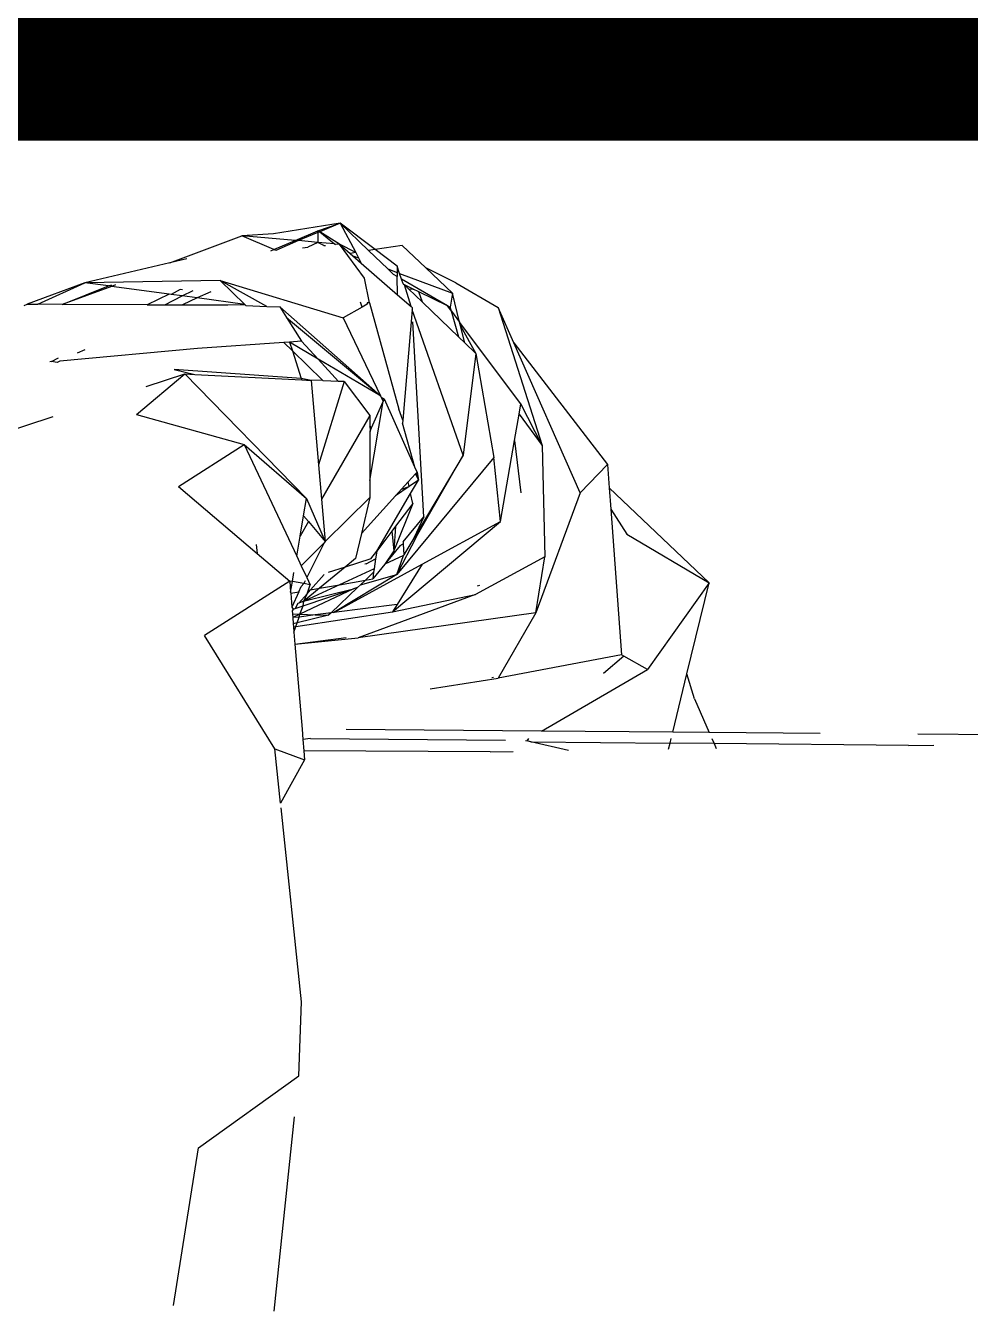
# Model space of a CAD drawing. Header units: millimetres. Extents: x 0 to 460473, y -68369 to 85219.
# Drawn here: x 229360.89 to 229391.14, y -29899.53 to -29858.47 of the extents above; entities that cross this region are included whole.
import ezdxf

# ---------------------------------------------------------------- set-up
doc = ezdxf.new("R2010")
doc.units = ezdxf.units.MM
doc.header["$LTSCALE"] = 50
doc.linetypes.add('HIDDEN2', pattern=[0.1875, 0.125, -0.0625])
doc.layers.add('fur', color=6, linetype='Continuous')
doc.layers.add('hid', color=8, linetype='HIDDEN2')

msp = doc.modelspace()

# ---------------------------------------------------------------- linework, layer by layer
at = {"layer": 'fur', "color": 40, "lineweight": 50, "true_color": 0xf8d731, "const_width": 20}
msp.add_lwpolyline([(227948.79534532, -29852.15140199), (229958.57693828, -29852.15140199), (229958.57693828, -31062.19639215), (227948.79534532, -31062.19639215)], close=True, dxfattribs=at)
at = {"layer": 'hid'}
for p, q in [((229370.95906714, -29864.79409791), (229368.82705799, -29865.13963625)), ((229370.24717538, -29865.035956), (229370.95906714, -29864.79409791)), ((229370.95906714, -29864.79409791), (229370.30595838, -29865.0699339)), ((229372.08038933, -29865.64038548), (229370.95906714, -29864.79409791)), ((229370.95906714, -29864.79409791), (229371.45879526, -29865.73629972)), ((229370.95906714, -29864.79409791), (229371.87350522, -29865.67131856)), ((229365.50785131, -29866.06781176), (229367.81921124, -29865.19981955)), ((229368.82705799, -29865.13963625), (229367.81921124, -29865.19981955)), ((229368.83614959, -29865.63811055), (229367.81921124, -29865.19981955)), ((229369.52238241, -29865.34526104), (229367.81921124, -29865.19981955)), ((229368.83614959, -29865.63811055), (229369.52238241, -29865.34526104)), ((229369.63190901, -29865.35461401), (229368.89777492, -29865.6646705)), ((229369.52238241, -29865.34526104), (229370.24717538, -29865.035956)), ((229369.63190901, -29865.35461401), (229369.52238241, -29865.34526104)), ((229370.24671313, -29865.09495572), (229369.63190901, -29865.35461401)), ((229370.24417584, -29865.41880424), (229369.63190901, -29865.35461401)), ((229370.24671313, -29865.09495572), (229370.24417584, -29865.41880424)), ((229370.24717538, -29865.035956), (229370.24671313, -29865.09495572)), ((229370.30595838, -29865.0699339), (229370.24671313, -29865.09495572)), ((229370.30595838, -29865.0699339), (229370.24717538, -29865.035956)), ((229370.93907018, -29865.46623842), (229370.30595838, -29865.0699339)), ((229370.30595838, -29865.0699339), (229370.78428485, -29865.4530206)), ((229368.73737429, -29865.68026287), (229368.83614959, -29865.63811055)), ((229368.89777492, -29865.6646705), (229368.83614959, -29865.63811055)), ((229369.75154185, -29865.58167675), (229369.92657138, -29865.56466232)), ((229370.24417584, -29865.41880424), (229369.92657138, -29865.56466232)), ((229370.44086676, -29865.51466823), (229370.24417584, -29865.41880424)), ((229370.78428485, -29865.4530206), (229370.24417584, -29865.41880424)), ((229370.44086676, -29865.51466823), (229370.48765509, -29865.51011999)), ((229370.78428485, -29865.4530206), (229370.81663474, -29865.47814024)), ((229370.93907018, -29865.46623842), (229370.81663474, -29865.47814024)), ((229371.7379487, -29866.55553727), (229370.93907018, -29865.46623842)), ((229371.45879526, -29865.73629972), (229370.93907018, -29865.46623842)), ((229370.93907018, -29865.46623842), (229371.27730947, -29865.76046106)), ((229371.45879526, -29865.73629972), (229371.27730947, -29865.76046106)), ((229371.27730947, -29865.76046106), (229371.36989887, -29865.84100138)), ((229371.45879526, -29865.73629972), (229371.55019047, -29865.90861889)), ((229372.08038933, -29865.64038548), (229371.87350522, -29865.67131856)), ((229371.87350522, -29865.67131856), (229372.48720654, -29866.26004237)), ((229372.950431, -29865.51029784), (229372.08038933, -29865.64038548)), ((229372.78245654, -29866.17025171), (229372.08038933, -29865.64038548)), ((229372.950431, -29865.51029784), (229373.7045274, -29866.22743212)), ((229365.50785131, -29866.06781176), (229362.78331032, -29866.70271448)), ((229366.04981362, -29865.9415177), (229365.50785131, -29866.06781176)), ((229371.36989887, -29865.84100138), (229371.55019047, -29865.90861889)), ((229371.36989887, -29865.84100138), (229371.6380352, -29866.07424388)), ((229371.55019047, -29865.90861889), (229371.6380352, -29866.07424388)), ((229371.6380352, -29866.07424388), (229372.80298208, -29867.0875908)), ((229372.78245654, -29866.17025171), (229372.78698123, -29866.37247146)), ((229372.86318865, -29866.4010527), (229372.78245654, -29866.17025171)), ((229371.90092392, -29867.34916929), (229371.7379487, -29866.55553727)), ((229372.48720654, -29866.26004237), (229372.78698123, -29866.37247146)), ((229372.48720654, -29866.26004237), (229372.67264192, -29866.43793057)), ((229372.78996323, -29866.50574494), (229372.67264192, -29866.43793057)), ((229372.78698123, -29866.37247146), (229372.78996323, -29866.50574494)), ((229372.80298208, -29867.0875908), (229372.78996323, -29866.50574494)), ((229372.86318865, -29866.4010527), (229374.55385386, -29867.03512875)), ((229372.92764692, -29866.58532923), (229372.86318865, -29866.4010527)), ((229374.39993398, -29867.44425392), (229372.92764692, -29866.58532923)), ((229372.97883152, -29866.73165832), (229372.92764692, -29866.58532923)), ((229374.66650339, -29866.70777663), (229373.7045274, -29866.22743212)), ((229373.7045274, -29866.22743212), (229374.55385386, -29867.03512875)), ((229362.78331032, -29866.70271448), (229360.93625784, -29867.39116636)), ((229361.28591573, -29867.39231807), (229362.78331032, -29866.70271448)), ((229362.06150821, -29867.39487275), (229363.54365712, -29866.80543174)), ((229363.64243612, -29866.81877605), (229362.06150821, -29867.39487275)), ((229367.11698469, -29866.62846967), (229362.78331032, -29866.70271448)), ((229363.54365712, -29866.80543174), (229362.78331032, -29866.70271448)), ((229363.54365712, -29866.80543174), (229363.65298399, -29866.76437587)), ((229363.64243612, -29866.81877605), (229363.54365712, -29866.80543174)), ((229363.76912413, -29866.77261041), (229363.64243612, -29866.81877605)), ((229365.48592395, -29867.06781768), (229363.64243612, -29866.81877605)), ((229365.8345278, -29866.91905116), (229365.5537786, -29867.07698434)), ((229365.91432729, -29866.92470908), (229365.8345278, -29866.91905116)), ((229365.90603509, -29867.1245716), (229366.25686279, -29866.94899545)), ((229366.82455552, -29866.98924586), (229366.38808421, -29867.18969288)), ((229367.11698469, -29866.62846967), (229371.06038506, -29867.82088632)), ((229368.61735921, -29867.45894257), (229367.11698469, -29866.62846967)), ((229367.90498247, -29867.39461467), (229367.11698469, -29866.62846967)), ((229372.97883152, -29866.73165832), (229373.02115495, -29866.7722592)), ((229373.2346896, -29867.46311822), (229373.02115495, -29866.7722592)), ((229373.30148675, -29866.9088884), (229373.02115495, -29866.7722592)), ((229373.02115495, -29866.7722592), (229373.14738852, -29866.89335509)), ((229373.14738852, -29866.89335509), (229373.30148675, -29866.9088884)), ((229373.14738852, -29866.89335509), (229373.59547257, -29867.32320221)), ((229373.47880723, -29866.99531156), (229373.30148675, -29866.9088884)), ((229373.59547257, -29867.32320221), (229373.47880723, -29866.99531156)), ((229374.39993398, -29867.44425392), (229373.47880723, -29866.99531156)), ((229374.66650339, -29866.70777663), (229376.01663143, -29867.48865954)), ((229360.84804542, -29867.43197633), (229360.93625784, -29867.39116636)), ((229360.93625784, -29867.39116636), (229361.28591573, -29867.39231807)), ((229362.06150821, -29867.39487275), (229361.28591573, -29867.39231807)), ((229364.77989992, -29867.40382668), (229362.06150821, -29867.39487275)), ((229365.48592395, -29867.06781768), (229364.77989992, -29867.40382668)), ((229364.77989992, -29867.40382668), (229365.34432638, -29867.40568581)), ((229365.34432638, -29867.40568581), (229365.90603509, -29867.1245716)), ((229365.34432638, -29867.40568581), (229365.9136783, -29867.40756116)), ((229365.5537786, -29867.07698434), (229365.48592395, -29867.06781768)), ((229365.90603509, -29867.1245716), (229365.5537786, -29867.07698434)), ((229366.38808421, -29867.18969288), (229365.90603509, -29867.1245716)), ((229366.38808421, -29867.18969288), (229365.9136783, -29867.40756116)), ((229365.9136783, -29867.40756116), (229367.36827981, -29867.41235238)), ((229367.90498247, -29867.39461467), (229366.38808421, -29867.18969288)), ((229367.36827981, -29867.41235238), (229367.90498247, -29867.39461467)), ((229367.94536514, -29867.43387744), (229367.90498247, -29867.39461467)), ((229371.66467115, -29867.48175621), (229371.60950027, -29867.32850684)), ((229371.82837601, -29867.38988375), (229371.66467115, -29867.48175621)), ((229371.82336736, -29867.3436704), (229371.82837601, -29867.38988375)), ((229371.90092392, -29867.34916929), (229371.82336736, -29867.3436704)), ((229371.90092392, -29867.34916929), (229372.8392895, -29870.74451944)), ((229372.80298208, -29867.0875908), (229373.2346896, -29867.46311822)), ((229373.59547257, -29867.32320221), (229374.76509266, -29868.44521902)), ((229374.55385386, -29867.03512875), (229374.48719733, -29867.48678467)), ((229374.7877139, -29867.9616377), (229374.55385386, -29867.03512875)), ((229367.94536514, -29867.43387744), (229368.61735921, -29867.45894257)), ((229368.61735921, -29867.45894257), (229369.02702758, -29867.47422305)), ((229369.02702758, -29867.47422305), (229369.24520674, -29867.81553282)), ((229369.02702758, -29867.47422305), (229372.2573246, -29870.32234225)), ((229369.24520674, -29867.81553282), (229372.2573246, -29870.32234225)), ((229369.24520674, -29867.81553282), (229369.72658788, -29868.56858405)), ((229371.66467115, -29867.48175621), (229371.06038506, -29867.82088632)), ((229371.06038506, -29867.82088632), (229372.2573246, -29870.32234225)), ((229373.27209253, -29867.57004758), (229372.96876155, -29871.10415679)), ((229373.26771609, -29867.49184682), (229373.2346896, -29867.46311822)), ((229373.26771609, -29867.49184682), (229373.27209253, -29867.57004758)), ((229374.90046782, -29872.22532842), (229373.27209253, -29867.57004758)), ((229373.64299236, -29874.19750305), (229373.27209253, -29867.57004758)), ((229374.52214239, -29867.60730685), (229374.39993398, -29867.44425392)), ((229374.48719733, -29867.48678467), (229374.39993398, -29867.44425392)), ((229374.52214239, -29867.60730685), (229374.48719733, -29867.48678467)), ((229374.76509266, -29868.44521902), (229374.52214239, -29867.60730685)), ((229374.52214239, -29867.60730685), (229374.7877139, -29867.9616377)), ((229376.01663143, -29867.48865954), (229377.42608378, -29871.90922552)), ((229376.51838485, -29868.62113008), (229376.01663143, -29867.48865954)), ((229374.81892042, -29868.08527202), (229374.7877139, -29867.9616377)), ((229376.74718701, -29870.57600622), (229374.7877139, -29867.9616377)), ((229374.95600042, -29868.62835688), (229374.81892042, -29868.08527202)), ((229374.81892042, -29868.08527202), (229375.30607281, -29868.96418139)), ((229369.16062903, -29868.61543958), (229366.39009521, -29868.80481753)), ((229369.34490224, -29868.60018367), (229369.16062903, -29868.61543958)), ((229369.4352713, -29868.88246546), (229369.16062903, -29868.61543958)), ((229369.72658788, -29868.56858405), (229369.34490224, -29868.60018367)), ((229370.25933331, -29869.14970178), (229369.34490224, -29868.60018367)), ((229369.34490224, -29868.60018367), (229369.4352713, -29868.88246546)), ((229369.72658788, -29868.56858405), (229370.25933331, -29869.14970178)), ((229374.76509266, -29868.44521902), (229374.95600042, -29868.62835688)), ((229374.95600042, -29868.62835688), (229375.30607281, -29868.96418139)), ((229376.51838485, -29868.62113008), (229379.52143183, -29872.51612059)), ((229378.64756471, -29873.42674443), (229376.51838485, -29868.62113008)), ((229366.39009521, -29868.80481753), (229361.99104981, -29869.20900649)), ((229362.7864073, -29868.84374298), (229362.54233223, -29868.9558331)), ((229370.39539924, -29869.81596708), (229369.4352713, -29868.88246546)), ((229369.4352713, -29868.88246546), (229369.71873077, -29869.76789511)), ((229375.30607281, -29868.96418139), (229374.90046782, -29872.22532842)), ((229375.30607281, -29868.96418139), (229375.8826518, -29872.29957323)), ((229361.72379997, -29869.21762392), (229361.66681342, -29869.2358499)), ((229361.72379997, -29869.21762392), (229361.94670397, -29869.1060688)), ((229361.90143553, -29869.25016135), (229361.72379997, -29869.21762392)), ((229361.99104981, -29869.20900649), (229361.90143553, -29869.25016135)), ((229365.64720818, -29869.47864543), (229366.30824009, -29869.63378382)), ((229369.71873077, -29869.76789511), (229365.64720818, -29869.47864543)), ((229370.25933331, -29869.14970178), (229370.90974039, -29869.85916462)), ((229372.2573246, -29870.32234225), (229370.25933331, -29869.14970178)), ((229355.83403367, -29872.91977987), (229365.98982275, -29869.61701076)), ((229364.43772542, -29870.91798231), (229365.98982275, -29869.61701076)), ((229365.98982275, -29869.61701076), (229369.88656355, -29873.60654436)), ((229365.98982275, -29869.61701076), (229366.30824009, -29869.63378382)), ((229366.30824009, -29869.63378382), (229369.7335602, -29869.81421715)), ((229369.71873077, -29869.76789511), (229369.7335602, -29869.81421715)), ((229370.02954181, -29869.82980838), (229369.71873077, -29869.76789511)), ((229369.7335602, -29869.81421715), (229370.02954181, -29869.82980838)), ((229370.39539924, -29869.81596708), (229370.02954181, -29869.82980838)), ((229370.02954181, -29869.82980838), (229370.26460782, -29872.52845376)), ((229371.08638111, -29869.86505592), (229370.26460782, -29872.52845376)), ((229370.42313687, -29869.8429355), (229370.39539924, -29869.81596708)), ((229370.90974039, -29869.85916462), (229370.42313687, -29869.8429355)), ((229371.08638111, -29869.86505592), (229370.90974039, -29869.85916462)), ((229371.08638111, -29869.86505592), (229371.90792286, -29870.94798021)), ((229371.90792286, -29873.0285684), (229372.34340929, -29870.50224863)), ((229371.96877387, -29871.34570882), (229372.34340929, -29870.50224863)), ((229372.2573246, -29870.32234225), (229372.2761516, -29870.36168837)), ((229372.2761516, -29870.36168837), (229372.34340929, -29870.50224863)), ((229372.2761516, -29870.36168837), (229372.37851797, -29870.4232044)), ((229372.34340929, -29870.50224863), (229372.37851797, -29870.4232044)), ((229373.3519168, -29872.59939267), (229372.37851797, -29870.4232044)), ((229376.69035955, -29870.90291396), (229376.74718701, -29870.57600622)), ((229377.42608378, -29871.90922552), (229376.74718701, -29870.57600622)), ((229364.43772542, -29870.91798231), (229367.88520121, -29871.88316484)), ((229371.90792286, -29870.94798021), (229370.36090982, -29873.63403664)), ((229371.90792286, -29870.94798021), (229371.90792286, -29871.28654533)), ((229372.96876155, -29871.10415679), (229372.8392895, -29870.74451944)), ((229372.96876155, -29871.10415679), (229372.96280818, -29871.19145523)), ((229376.54322992, -29871.74929723), (229376.69035955, -29870.90291396)), ((229376.69035955, -29870.90291396), (229377.42608378, -29871.90922552)), ((229371.96877387, -29871.34570882), (229371.90792286, -29871.28654533)), ((229371.90792286, -29871.28654533), (229371.92377235, -29871.44702597)), ((229371.92377235, -29871.44702597), (229371.90792286, -29871.48270978)), ((229371.90792286, -29871.48270978), (229371.90792286, -29873.0285684)), ((229371.92377235, -29871.44702597), (229371.96877387, -29871.34570882)), ((229373.3519168, -29872.59939267), (229372.96280818, -29871.19145523)), ((229365.78285422, -29873.22013387), (229367.88520121, -29871.88316484)), ((229367.88520121, -29871.88316484), (229369.88656355, -29873.60654436)), ((229367.88520121, -29871.88316484), (229369.57297512, -29875.45457435)), ((229376.09261988, -29874.34149298), (229376.54322992, -29871.74929723)), ((229376.54322992, -29871.74929723), (229376.75032953, -29873.42491239)), ((229377.42608378, -29871.90922552), (229377.51773651, -29875.46960162)), ((229375.8826518, -29872.29957323), (229372.78079013, -29876.03862434)), ((229374.90046782, -29872.22532842), (229373.32312435, -29874.8750869)), ((229373.41136091, -29874.82727153), (229374.90046782, -29872.22532842)), ((229376.09261988, -29874.34149298), (229375.8826518, -29872.29957323)), ((229370.26460782, -29872.52845376), (229370.36090982, -29873.63403664)), ((229373.42402565, -29872.7606035), (229373.3519168, -29872.59939267)), ((229373.40291534, -29872.78392404), (229373.42402565, -29872.7606035)), ((229373.42402565, -29872.7606035), (229373.46968538, -29873.02552248)), ((229379.52143183, -29872.51612059), (229378.64756471, -29873.42674443)), ((229379.52143183, -29872.51612059), (229379.57675793, -29873.26580465)), ((229371.90792286, -29873.0285684), (229371.90792286, -29873.57767138)), ((229372.92336742, -29873.31368), (229373.13772019, -29873.07688477)), ((229373.13772019, -29873.07688477), (229373.37309537, -29872.81686612)), ((229373.16817777, -29873.21878252), (229373.13772019, -29873.07688477)), ((229373.46968538, -29873.02552248), (229373.16817777, -29873.21878252)), ((229373.21638896, -29873.44339198), (229373.46968538, -29873.02552248)), ((229373.37309537, -29872.81686612), (229373.40291534, -29872.78392404)), ((229373.37309537, -29872.81686612), (229373.46968538, -29873.02552248)), ((229373.46968538, -29873.02552248), (229373.40291534, -29872.78392404)), ((229365.78285422, -29873.22013387), (229368.30921301, -29875.36827046)), ((229371.90792286, -29873.57767138), (229370.47814026, -29874.97988586)), ((229371.64095546, -29874.73035879), (229372.73854458, -29873.51785354)), ((229371.90792286, -29873.57767138), (229371.64095546, -29874.73035879)), ((229372.13211552, -29875.29328924), (229373.21638896, -29873.44339198)), ((229373.16817777, -29873.21878252), (229372.73854458, -29873.51785354)), ((229372.73854458, -29873.51785354), (229372.92336742, -29873.31368)), ((229372.92336742, -29873.31368), (229373.16817777, -29873.21878252)), ((229373.28637992, -29873.76947047), (229373.21638896, -29873.44339198)), ((229378.64756471, -29873.42674443), (229377.2257809, -29877.27172564)), ((229382.77560368, -29876.30579317), (229379.57675793, -29873.26580465)), ((229379.57675793, -29873.26580465), (229379.6272824, -29873.95042537)), ((229369.7925324, -29874.16068594), (229369.88656355, -29873.60654436)), ((229369.88656355, -29873.60654436), (229370.47814026, -29874.97988586)), ((229370.36090982, -29873.63403664), (229370.47814026, -29874.97988586)), ((229373.28637992, -29873.76947047), (229372.68380488, -29875.28267719)), ((229373.28637992, -29873.76947047), (229372.73759185, -29874.49396095)), ((229379.6272824, -29873.95042537), (229380.13600505, -29874.74590221)), ((229379.6272824, -29873.95042537), (229379.97136342, -29878.61281939)), ((229369.68182059, -29874.81312949), (229369.7925324, -29874.16068594)), ((229369.94954182, -29874.34828896), (229369.68182059, -29874.81312949)), ((229369.7925324, -29874.16068594), (229369.94954182, -29874.34828896)), ((229369.94954182, -29874.34828896), (229370.47814026, -29874.97988586)), ((229372.64314439, -29877.23760303), (229376.09261988, -29874.34149298)), ((229372.98000676, -29874.99927997), (229373.64299236, -29874.19750305)), ((229373.64299236, -29874.19750305), (229373.32312435, -29874.8750869)), ((229373.58364194, -29875.71100692), (229376.09261988, -29874.34149298)), ((229369.57297512, -29875.45457435), (229369.68182059, -29874.81312949)), ((229371.64095546, -29874.73035879), (229371.45732471, -29875.52322287)), ((229372.61575546, -29874.65480501), (229372.13211552, -29875.29328924)), ((229372.73759185, -29874.49396095), (229372.61575546, -29874.65480501)), ((229372.61575546, -29874.65480501), (229372.68380488, -29875.28267719)), ((229372.73759185, -29874.49396095), (229372.68380488, -29875.28267719)), ((229380.13600505, -29874.74590221), (229382.77560368, -29876.30579317)), ((229368.2739306, -29875.07827165), (229368.30921301, -29875.36827046)), ((229370.45305635, -29875.02978239), (229369.71863988, -29875.76280788)), ((229370.45305635, -29875.02978239), (229369.89594146, -29876.13798644)), ((229370.47814026, -29874.97988586), (229370.45305635, -29875.02978239)), ((229372.88750106, -29875.11115107), (229372.39639595, -29875.70506555)), ((229373.41136091, -29874.82727153), (229372.78079013, -29876.03862434)), ((229372.88750106, -29875.11115107), (229372.9813717, -29875.06028259)), ((229372.98000676, -29874.99927997), (229372.9813717, -29875.06028259)), ((229372.9813717, -29875.06028259), (229373.00590295, -29875.40798294)), ((229373.32312435, -29874.8750869), (229373.00590295, -29875.40798294)), ((229373.32312435, -29874.8750869), (229373.41136091, -29874.82727153)), ((229368.30921301, -29875.36827046), (229369.34697893, -29876.25067202)), ((229369.57297512, -29875.45457435), (229369.71863988, -29875.76280788)), ((229371.45732471, -29875.52322287), (229371.11724488, -29875.80445608)), ((229371.94658364, -29875.53822183), (229371.11724488, -29875.80445608)), ((229371.79562556, -29875.70283818), (229372.0962107, -29875.53995116)), ((229371.94658364, -29875.53822183), (229372.13211552, -29875.29328924)), ((229372.0962107, -29875.53995116), (229372.04918132, -29875.86303744)), ((229372.13211552, -29875.29328924), (229372.0962107, -29875.53995116)), ((229372.68380488, -29875.28267719), (229372.39639595, -29875.70506555)), ((229372.98975835, -29875.43510403), (229372.39639595, -29875.70506555)), ((229372.78079013, -29876.03862434), (229372.98975835, -29875.43510403)), ((229373.00590295, -29875.40798294), (229372.98975835, -29875.43510403)), ((229377.51773651, -29875.46960162), (229375.29940716, -29876.67926706)), ((229377.2257809, -29877.27172564), (229377.51773651, -29875.46960162)), ((229369.43517712, -29876.2666414), (229369.48370419, -29875.98066309)), ((229369.71863988, -29875.76280788), (229369.89594146, -29876.13798644)), ((229370.01144318, -29876.53047886), (229370.45518147, -29876.04028175)), ((229371.11724488, -29875.80445608), (229370.30070137, -29876.47970681)), ((229371.11724488, -29875.80445608), (229370.57465899, -29875.97863696)), ((229370.75555422, -29877.25470545), (229373.58364194, -29875.71100692)), ((229372.78079013, -29876.03862434), (229370.75555422, -29877.25470545)), ((229372.04918132, -29875.86303744), (229370.94066801, -29876.36737666)), ((229371.60905978, -29876.37418902), (229372.78079013, -29876.03862434)), ((229371.79562556, -29875.70283818), (229371.7523404, -29875.71254306)), ((229371.7686296, -29876.22204869), (229372.03371225, -29875.96930815)), ((229372.39639595, -29875.70506555), (229372.00290841, -29876.1809269)), ((229372.03371225, -29875.96930815), (229372.00290841, -29876.1809269)), ((229372.04918132, -29875.86303744), (229372.03371225, -29875.96930815)), ((229373.58364194, -29875.71100692), (229372.79144934, -29876.99687752)), ((229369.34697893, -29876.25067202), (229366.62039353, -29877.99767489)), ((229369.43517712, -29876.2666414), (229369.34697893, -29876.25067202)), ((229369.34697893, -29876.25067202), (229369.37700004, -29876.60948879)), ((229369.37700004, -29876.60948879), (229369.43517712, -29876.2666414)), ((229369.79821889, -29876.33237463), (229369.43517712, -29876.2666414)), ((229369.63666229, -29876.59626228), (229369.71368095, -29876.42286122)), ((229369.79821889, -29876.33237463), (229369.71368095, -29876.42286122)), ((229369.84103612, -29876.24720327), (229369.79821889, -29876.33237463)), ((229370.00554546, -29876.36991369), (229369.79821889, -29876.33237463)), ((229370.94066801, -29876.36737666), (229369.82907656, -29876.88394752)), ((229369.89594146, -29876.13798644), (229370.00554546, -29876.36991369)), ((229369.90545636, -29876.66146185), (229370.00554546, -29876.36991369)), ((229370.30070137, -29876.47970681), (229370.94066801, -29876.36737666)), ((229370.67482165, -29877.26492951), (229371.5212449, -29876.45791529)), ((229370.94066801, -29876.36737666), (229371.7686296, -29876.22204869)), ((229371.5212449, -29876.45791529), (229371.38479374, -29876.50333862)), ((229371.60905978, -29876.37418902), (229371.5212449, -29876.45791529)), ((229371.60905978, -29876.37418902), (229371.7686296, -29876.22204869)), ((229371.7686296, -29876.22204869), (229372.00290841, -29876.1809269)), ((229375.36395985, -29876.40713874), (229375.43440436, -29876.3764743)), ((229382.77560368, -29876.30579317), (229380.80523662, -29879.07834935)), ((229382.06619752, -29879.2195437), (229382.77560368, -29876.30579317)), ((229369.37700004, -29876.60948879), (229369.37966756, -29876.64137129)), ((229369.37966756, -29876.64137129), (229369.63666229, -29876.59626228)), ((229369.37966756, -29876.64137129), (229369.41722343, -29877.09024472)), ((229369.63666229, -29876.59626228), (229369.41722343, -29877.09024472)), ((229369.64338177, -29876.95760171), (229369.90545636, -29876.66146185)), ((229371.38479374, -29876.50333862), (229369.67200904, -29877.30652744)), ((229369.77586912, -29877.03893472), (229371.38479374, -29876.50333862)), ((229370.30070137, -29876.47970681), (229369.80276262, -29876.89148341)), ((229369.80276262, -29876.89148341), (229369.90545636, -29876.66146185)), ((229369.82907656, -29876.88394752), (229371.38479374, -29876.50333862)), ((229369.90545636, -29876.66146185), (229370.01144318, -29876.53047886)), ((229370.01144318, -29876.53047886), (229370.30070137, -29876.47970681)), ((229375.29940716, -29876.67926706), (229371.53864567, -29878.07229468)), ((229372.64314439, -29877.23760303), (229375.29940716, -29876.67926706)), ((229369.41722343, -29877.09024472), (229369.45426384, -29877.14599414)), ((229369.45426384, -29877.14599414), (229369.42661885, -29877.20254014)), ((229369.42661885, -29877.20254014), (229369.43450753, -29877.29682676)), ((229369.45426384, -29877.14599414), (229369.52244148, -29877.12329844)), ((229369.61179033, -29876.97197483), (229369.52244148, -29877.12329844)), ((229369.52244148, -29877.12329844), (229369.77586912, -29877.03893472)), ((229369.54711995, -29877.70525502), (229372.64314439, -29877.23760303)), ((229369.64338177, -29876.95760171), (229369.61179033, -29876.97197483)), ((229369.76482897, -29876.90234699), (229369.64338177, -29876.95760171)), ((229369.67200904, -29877.30652744), (229369.77586912, -29877.03893472)), ((229369.76482897, -29876.90234699), (229369.80276262, -29876.89148341)), ((229369.77586912, -29877.03893472), (229369.80276262, -29876.89148341)), ((229369.80276262, -29876.89148341), (229369.82907656, -29876.88394752)), ((229370.67482165, -29877.26492951), (229370.16343913, -29877.32659974)), ((229370.67482165, -29877.26492951), (229370.59178965, -29877.34409558)), ((229370.75555422, -29877.25470545), (229370.67482165, -29877.26492951)), ((229372.79144934, -29876.99687752), (229370.75555422, -29877.25470545)), ((229377.2257809, -29877.27172564), (229371.53864567, -29878.07229468)), ((229372.79144934, -29876.99687752), (229372.64314439, -29877.23760303)), ((229377.2257809, -29877.27172564), (229376.02463021, -29879.36201702)), ((229369.43450753, -29877.29682676), (229369.67200904, -29877.30652744)), ((229369.43450753, -29877.29682676), (229369.44425499, -29877.41332983)), ((229369.67200904, -29877.30652744), (229369.44425499, -29877.41332983)), ((229369.65163381, -29877.40081804), (229369.44425499, -29877.41332983)), ((229369.44425499, -29877.41332983), (229369.4614268, -29877.61856986)), ((229369.58737855, -29877.5879863), (229369.4614268, -29877.61856986)), ((229369.4614268, -29877.61856986), (229369.46965843, -29877.71695552)), ((229369.54711995, -29877.70525502), (229369.58737855, -29877.5879863)), ((229370.59178965, -29877.34409558), (229369.58737855, -29877.5879863)), ((229369.58737855, -29877.5879863), (229369.65163381, -29877.40081804)), ((229369.65163381, -29877.40081804), (229369.67200904, -29877.30652744)), ((229370.16343913, -29877.32659974), (229369.65163381, -29877.40081804)), ((229369.67200904, -29877.30652744), (229370.16343913, -29877.32659974)), ((229370.16343913, -29877.32659974), (229370.59178965, -29877.34409558)), ((229368.87038474, -29881.62142157), (229366.62039353, -29877.99767489)), ((229369.46965843, -29877.71695552), (229369.54711995, -29877.70525502)), ((229369.46965843, -29877.71695552), (229369.48405033, -29877.88896965)), ((229369.48405033, -29877.88896965), (229369.54711995, -29877.70525502)), ((229369.48405033, -29877.88896965), (229369.51584837, -29878.26902461)), ((229369.51584837, -29878.26902461), (229371.14921952, -29878.05774399)), ((229369.51584837, -29878.26902461), (229371.53864567, -29878.07229468)), ((229369.51584837, -29878.26902461), (229369.74356177, -29880.9906889)), ((229379.97136342, -29878.61281939), (229376.02463021, -29879.36201702)), ((229380.04106142, -29878.65173), (229379.39741072, -29879.20391158)), ((229380.04106142, -29878.65173), (229379.97136342, -29878.61281939)), ((229380.80523662, -29879.07834935), (229380.04106142, -29878.65173)), ((229377.40730071, -29881.05351299), (229380.80523662, -29879.07834935)), ((229381.61129343, -29881.08797554), (229382.06619752, -29879.2195437)), ((229382.31167422, -29880.01953355), (229382.06619752, -29879.2195437)), ((229373.84296195, -29879.69930594), (229376.02463021, -29879.36201702)), ((229375.87199218, -29879.33958505), (229375.82187173, -29879.34847076)), ((229382.31167422, -29880.01953355), (229382.78055735, -29881.09756067)), ((229377.40730071, -29881.05351299), (229369.74356177, -29880.9906889)), ((229369.74356177, -29880.9906889), (229369.77105787, -29881.31932634)), ((229370.00759497, -29881.29345746), (229369.77105787, -29881.31932634)), ((229369.77105787, -29881.31932634), (229369.80156526, -29881.68395512)), ((229370.00759497, -29881.29345746), (229376.89283153, -29881.35256537)), ((229376.89283153, -29881.35256537), (229376.95218849, -29881.36648546)), ((229376.95218849, -29881.36648546), (229376.9990001, -29881.29085135)), ((229377.06551807, -29881.39306294), (229376.95218849, -29881.36648546)), ((229381.61129343, -29881.08797554), (229377.40730071, -29881.05351299)), ((229381.52603642, -29881.43815242), (229381.56231372, -29881.28915032)), ((229382.78055735, -29881.09756067), (229381.61129343, -29881.08797554)), ((229405.08254508, -29881.28038291), (229382.78055735, -29881.09756067)), ((229382.86367743, -29881.28866523), (229382.9348905, -29881.45239393)), ((229368.87038474, -29881.62142157), (229369.82557283, -29881.97089714)), ((229369.05503702, -29883.36359337), (229368.87038474, -29881.62142157)), ((229375.76354091, -29881.71301494), (229369.80156526, -29881.68395512)), ((229369.80156526, -29881.68395512), (229369.82557283, -29881.97089714)), ((229375.76354091, -29881.71301494), (229376.49821051, -29881.70217414)), ((229378.27199646, -29881.67600011), (229377.06551807, -29881.39306294)), ((229377.06551807, -29881.39306294), (229381.52603642, -29881.43815242)), ((229381.47965194, -29881.62866785), (229381.52603642, -29881.43815242)), ((229382.9348905, -29881.45239393), (229381.52603642, -29881.43815242)), ((229382.9348905, -29881.45239393), (229383.00179087, -29881.60620713)), ((229389.16062382, -29881.51532722), (229382.9348905, -29881.45239393)), ((229389.16062382, -29881.51532722), (229389.97022981, -29881.50338065)), ((229369.82557283, -29881.97089714), (229369.05503702, -29883.36359337)), ((229369.72892086, -29889.72160532), (229369.05503702, -29883.36359337)), ((229369.64293393, -29892.08637751), (229369.72892086, -29889.72160532)), ((229366.42842272, -29894.38590425), (229369.64293393, -29892.08637751)), ((229368.85338732, -29899.61547617), (229369.64293393, -29892.08637751)), ((229365.62854435, -29899.4420508), (229366.42842272, -29894.38590425))]:
    msp.add_line(p, q, dxfattribs=at)

doc.saveas('drawing.dxf')
